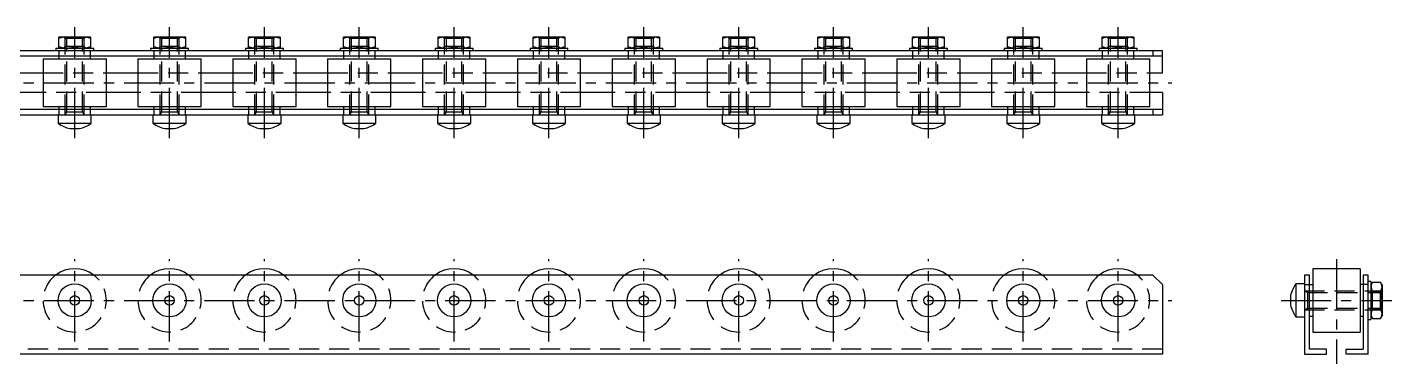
# Model space of a CAD drawing. Extents: x -3 to 881, y -8 to 113.
# Drawn here: x 449 to 880.5, y 7 to 113.2 of the extents above; entities that cross this region are included whole.
import ezdxf

# ---------------------------------------------------------------- set-up
doc = ezdxf.new("R2010")
doc.units = 0
doc.header["$LTSCALE"] = 0.5
doc.linetypes.add('CENTER', pattern=[50.8, 31.75, -6.35, 6.35, -6.35])
doc.linetypes.add('DASHED', pattern=[19.05, 12.7, -6.35])
for name, color, linetype in [('MSM_CENTER', 1, 'CENTER'), ('MSM_CONTINUOUS', 7, 'CONTINUOUS'), ('MSM_DASHED', 4, 'DASHED')]:
    doc.layers.add(name, color=color, linetype=linetype)

msp = doc.modelspace()

# ---------------------------------------------------------------- linework, layer by layer
at = {"layer": 'MSM_CENTER'}
for p, q in [((464, 78.24), (464, 113.24)), ((494, 78.24), (494, 113.24)), ((524, 78.24), (524, 113.24)), ((554, 78.24), (554, 113.24)), ((584, 78.24), (584, 113.24)), ((614, 78.24), (614, 113.24)), ((644, 78.24), (644, 113.24)), ((674, 78.24), (674, 113.24)), ((704, 78.24), (704, 113.24)), ((734, 78.24), (734, 113.24)), ((764, 78.24), (764, 113.24)), ((794, 78.24), (794, 113.24)), ((-3, 95.74), (811, 95.74)), ((464, 14), (464, 40)), ((494, 14), (494, 40)), ((524, 14), (524, 40)), ((554, 14), (554, 40)), ((584, 14), (584, 40)), ((614, 14), (614, 40)), ((644, 14), (644, 40)), ((674, 14), (674, 40)), ((704, 14), (704, 40)), ((734, 14), (734, 40)), ((764, 14), (764, 40)), ((794, 14), (794, 40)), ((863.03, 40), (863.03, 7)), ((-3, 27), (811, 27)), ((845.53, 27), (880.53, 27))]:
    msp.add_line(p, q, dxfattribs=at)
at = {"layer": 'MSM_CONTINUOUS'}
for p, q in [((459.1, 110.24), (459, 110.18)), ((459, 106.7), (459, 110.18)), ((459.1, 110.24), (468.9, 110.24)), ((464, 107.14), (464, 109.73)), ((469, 110.18), (468.9, 110.24)), ((469, 110.18), (469, 106.7)), ((489.1, 110.24), (489, 110.18)), ((489, 106.7), (489, 110.18)), ((489.1, 110.24), (498.9, 110.24)), ((494, 107.14), (494, 109.73)), ((499, 110.18), (498.9, 110.24)), ((499, 110.18), (499, 106.7)), ((519.1, 110.24), (519, 110.18)), ((519, 106.7), (519, 110.18)), ((519.1, 110.24), (528.9, 110.24)), ((524, 107.14), (524, 109.73)), ((529, 110.18), (528.9, 110.24)), ((529, 110.18), (529, 106.7)), ((549.1, 110.24), (549, 110.18)), ((549, 106.7), (549, 110.18)), ((549.1, 110.24), (558.9, 110.24)), ((554, 107.14), (554, 109.73)), ((559, 110.18), (558.9, 110.24)), ((559, 110.18), (559, 106.7)), ((579.1, 110.24), (579, 110.18)), ((579, 106.7), (579, 110.18)), ((579.1, 110.24), (588.9, 110.24)), ((584, 107.14), (584, 109.73)), ((589, 110.18), (588.9, 110.24)), ((589, 110.18), (589, 106.7)), ((609.1, 110.24), (609, 110.18)), ((609, 106.7), (609, 110.18)), ((609.1, 110.24), (618.9, 110.24)), ((614, 107.14), (614, 109.73)), ((619, 110.18), (618.9, 110.24)), ((619, 110.18), (619, 106.7)), ((639.1, 110.24), (639, 110.18)), ((639, 106.7), (639, 110.18)), ((639.1, 110.24), (648.9, 110.24)), ((644, 107.14), (644, 109.73)), ((649, 110.18), (648.9, 110.24)), ((649, 110.18), (649, 106.7)), ((669.1, 110.24), (669, 110.18)), ((669, 106.7), (669, 110.18)), ((669.1, 110.24), (678.9, 110.24)), ((674, 107.14), (674, 109.73)), ((679, 110.18), (678.9, 110.24)), ((679, 110.18), (679, 106.7)), ((699.1, 110.24), (699, 110.18)), ((699, 106.7), (699, 110.18)), ((699.1, 110.24), (708.9, 110.24)), ((704, 107.14), (704, 109.73)), ((709, 110.18), (708.9, 110.24)), ((709, 110.18), (709, 106.7)), ((729.1, 110.24), (729, 110.18)), ((729, 106.7), (729, 110.18)), ((729.1, 110.24), (738.9, 110.24)), ((734, 107.14), (734, 109.73)), ((739, 110.18), (738.9, 110.24)), ((739, 110.18), (739, 106.7)), ((759.1, 110.24), (759, 110.18)), ((759, 106.7), (759, 110.18)), ((759.1, 110.24), (768.9, 110.24)), ((764, 107.14), (764, 109.73)), ((769, 110.18), (768.9, 110.24)), ((769, 110.18), (769, 106.7)), ((789.1, 110.24), (789, 110.18)), ((789, 106.7), (789, 110.18)), ((789.1, 110.24), (798.9, 110.24)), ((794, 107.14), (794, 109.73)), ((799, 110.18), (798.9, 110.24)), ((799, 110.18), (799, 106.7)), ((808, 105.84), (0, 105.84)), ((0, 104.24), (808, 104.24)), ((458, 106.64), (458, 105.84)), ((458, 106.64), (470, 106.64)), ((459, 106.7), (459.1, 106.64)), ((459, 104.24), (459, 103.24)), ((468.9, 106.64), (469, 106.7)), ((469, 103.24), (469, 104.24)), ((470, 105.84), (470, 106.64)), ((488, 106.64), (488, 105.84)), ((488, 106.64), (500, 106.64)), ((489, 106.7), (489.1, 106.64)), ((489, 104.24), (489, 103.24)), ((498.9, 106.64), (499, 106.7)), ((499, 103.24), (499, 104.24)), ((500, 105.84), (500, 106.64)), ((518, 106.64), (518, 105.84)), ((518, 106.64), (530, 106.64)), ((519, 106.7), (519.1, 106.64)), ((519, 104.24), (519, 103.24)), ((528.9, 106.64), (529, 106.7)), ((529, 103.24), (529, 104.24)), ((530, 105.84), (530, 106.64)), ((548, 106.64), (548, 105.84)), ((548, 106.64), (560, 106.64)), ((549, 106.7), (549.1, 106.64)), ((549, 104.24), (549, 103.24)), ((558.9, 106.64), (559, 106.7)), ((559, 103.24), (559, 104.24)), ((560, 105.84), (560, 106.64)), ((578, 106.64), (578, 105.84)), ((578, 106.64), (590, 106.64)), ((579, 106.7), (579.1, 106.64)), ((579, 104.24), (579, 103.24)), ((588.9, 106.64), (589, 106.7)), ((589, 103.24), (589, 104.24)), ((590, 105.84), (590, 106.64)), ((608, 106.64), (608, 105.84)), ((608, 106.64), (620, 106.64)), ((609, 106.7), (609.1, 106.64)), ((609, 104.24), (609, 103.24)), ((618.9, 106.64), (619, 106.7)), ((619, 103.24), (619, 104.24)), ((620, 105.84), (620, 106.64)), ((638, 106.64), (638, 105.84)), ((638, 106.64), (650, 106.64)), ((639, 106.7), (639.1, 106.64)), ((639, 104.24), (639, 103.24)), ((648.9, 106.64), (649, 106.7)), ((649, 103.24), (649, 104.24)), ((650, 105.84), (650, 106.64)), ((668, 106.64), (668, 105.84)), ((668, 106.64), (680, 106.64)), ((669, 106.7), (669.1, 106.64)), ((669, 104.24), (669, 103.24)), ((678.9, 106.64), (679, 106.7)), ((679, 103.24), (679, 104.24)), ((680, 105.84), (680, 106.64)), ((698, 106.64), (698, 105.84)), ((698, 106.64), (710, 106.64)), ((699, 106.7), (699.1, 106.64)), ((699, 104.24), (699, 103.24)), ((708.9, 106.64), (709, 106.7)), ((709, 103.24), (709, 104.24)), ((710, 105.84), (710, 106.64)), ((728, 106.64), (728, 105.84)), ((728, 106.64), (740, 106.64)), ((729, 106.7), (729.1, 106.64)), ((729, 104.24), (729, 103.24)), ((738.9, 106.64), (739, 106.7)), ((739, 103.24), (739, 104.24)), ((740, 105.84), (740, 106.64)), ((758, 106.64), (758, 105.84)), ((758, 106.64), (770, 106.64)), ((759, 106.7), (759.1, 106.64)), ((759, 104.24), (759, 103.24)), ((768.9, 106.64), (769, 106.7)), ((769, 103.24), (769, 104.24)), ((770, 105.84), (770, 106.64)), ((788, 106.64), (788, 105.84)), ((788, 106.64), (800, 106.64)), ((789, 106.7), (789.1, 106.64)), ((789, 104.24), (789, 103.24)), ((798.9, 106.64), (799, 106.7)), ((799, 103.24), (799, 104.24)), ((800, 105.84), (800, 106.64)), ((805, 105.84), (805, 104.24)), ((808, 98.84), (808, 105.84)), ((454, 103.24), (454, 88.24)), ((454, 103.24), (474, 103.24)), ((474, 88.24), (474, 103.24)), ((484, 103.24), (484, 88.24)), ((484, 103.24), (504, 103.24)), ((504, 88.24), (504, 103.24)), ((514, 103.24), (514, 88.24)), ((514, 103.24), (534, 103.24)), ((534, 88.24), (534, 103.24)), ((544, 103.24), (544, 88.24)), ((544, 103.24), (564, 103.24)), ((564, 88.24), (564, 103.24)), ((574, 103.24), (574, 88.24)), ((574, 103.24), (594, 103.24)), ((594, 88.24), (594, 103.24)), ((604, 103.24), (604, 88.24)), ((604, 103.24), (624, 103.24)), ((624, 88.24), (624, 103.24)), ((634, 103.24), (634, 88.24)), ((634, 103.24), (654, 103.24)), ((654, 88.24), (654, 103.24)), ((664, 103.24), (664, 88.24)), ((664, 103.24), (684, 103.24)), ((684, 88.24), (684, 103.24)), ((694, 103.24), (694, 88.24)), ((694, 103.24), (714, 103.24)), ((714, 88.24), (714, 103.24)), ((724, 103.24), (724, 88.24)), ((724, 103.24), (744, 103.24)), ((744, 88.24), (744, 103.24)), ((754, 103.24), (754, 88.24)), ((754, 103.24), (774, 103.24)), ((774, 88.24), (774, 103.24)), ((784, 103.24), (784, 88.24)), ((784, 103.24), (804, 103.24)), ((804, 88.24), (804, 103.24)), ((444, 98.84), (454, 98.84)), ((474, 98.84), (484, 98.84)), ((504, 98.84), (514, 98.84)), ((534, 98.84), (544, 98.84)), ((564, 98.84), (574, 98.84)), ((594, 98.84), (604, 98.84)), ((624, 98.84), (634, 98.84)), ((654, 98.84), (664, 98.84)), ((684, 98.84), (694, 98.84)), ((714, 98.84), (724, 98.84)), ((744, 98.84), (754, 98.84)), ((774, 98.84), (784, 98.84)), ((804, 98.84), (808, 98.84)), ((454, 92.64), (444, 92.64)), ((484, 92.64), (474, 92.64)), ((514, 92.64), (504, 92.64)), ((544, 92.64), (534, 92.64)), ((574, 92.64), (564, 92.64)), ((604, 92.64), (594, 92.64)), ((634, 92.64), (624, 92.64)), ((664, 92.64), (654, 92.64)), ((694, 92.64), (684, 92.64)), ((724, 92.64), (714, 92.64)), ((754, 92.64), (744, 92.64)), ((784, 92.64), (774, 92.64)), ((808, 92.64), (804, 92.64)), ((808, 92.64), (808, 85.64)), ((808, 87.24), (0, 87.24)), ((454, 88.24), (474, 88.24)), ((459, 88.24), (459, 87.24)), ((469, 87.24), (469, 88.24)), ((484, 88.24), (504, 88.24)), ((489, 88.24), (489, 87.24)), ((499, 87.24), (499, 88.24)), ((514, 88.24), (534, 88.24)), ((519, 88.24), (519, 87.24)), ((529, 87.24), (529, 88.24)), ((544, 88.24), (564, 88.24)), ((549, 88.24), (549, 87.24)), ((559, 87.24), (559, 88.24)), ((574, 88.24), (594, 88.24)), ((579, 88.24), (579, 87.24)), ((589, 87.24), (589, 88.24)), ((604, 88.24), (624, 88.24)), ((609, 88.24), (609, 87.24)), ((619, 87.24), (619, 88.24)), ((634, 88.24), (654, 88.24)), ((639, 88.24), (639, 87.24)), ((649, 87.24), (649, 88.24)), ((664, 88.24), (684, 88.24)), ((669, 88.24), (669, 87.24)), ((679, 87.24), (679, 88.24)), ((694, 88.24), (714, 88.24)), ((699, 88.24), (699, 87.24)), ((709, 87.24), (709, 88.24)), ((724, 88.24), (744, 88.24)), ((729, 88.24), (729, 87.24)), ((739, 87.24), (739, 88.24)), ((754, 88.24), (774, 88.24)), ((759, 88.24), (759, 87.24)), ((769, 87.24), (769, 88.24)), ((784, 88.24), (804, 88.24)), ((789, 88.24), (789, 87.24)), ((799, 87.24), (799, 88.24)), ((805, 87.24), (805, 85.64)), ((0, 85.64), (808, 85.64)), ((458.75, 85.64), (458.75, 82.93)), ((458.75, 82.93), (469.25, 82.93)), ((469.25, 82.93), (469.25, 85.64)), ((488.75, 85.64), (488.75, 82.93)), ((488.75, 82.93), (499.25, 82.93)), ((499.25, 82.93), (499.25, 85.64)), ((518.75, 85.64), (518.75, 82.93)), ((518.75, 82.93), (529.25, 82.93)), ((529.25, 82.93), (529.25, 85.64)), ((548.75, 85.64), (548.75, 82.93)), ((548.75, 82.93), (559.25, 82.93)), ((559.25, 82.93), (559.25, 85.64)), ((578.75, 85.64), (578.75, 82.93)), ((578.75, 82.93), (589.25, 82.93)), ((589.25, 82.93), (589.25, 85.64)), ((608.75, 85.64), (608.75, 82.93)), ((608.75, 82.93), (619.25, 82.93)), ((619.25, 82.93), (619.25, 85.64)), ((638.75, 85.64), (638.75, 82.93)), ((638.75, 82.93), (649.25, 82.93)), ((649.25, 82.93), (649.25, 85.64)), ((668.75, 85.64), (668.75, 82.93)), ((668.75, 82.93), (679.25, 82.93)), ((679.25, 82.93), (679.25, 85.64)), ((698.75, 85.64), (698.75, 82.93)), ((698.75, 82.93), (709.25, 82.93)), ((709.25, 82.93), (709.25, 85.64)), ((728.75, 85.64), (728.75, 82.93)), ((728.75, 82.93), (739.25, 82.93)), ((739.25, 82.93), (739.25, 85.64)), ((758.75, 85.64), (758.75, 82.93)), ((758.75, 82.93), (769.25, 82.93)), ((769.25, 82.93), (769.25, 85.64)), ((788.75, 85.64), (788.75, 82.93)), ((788.75, 82.93), (799.25, 82.93)), ((799.25, 82.93), (799.25, 85.64)), ((462.51, 81.24), (465.49, 81.24)), ((492.51, 81.24), (495.49, 81.24)), ((522.51, 81.24), (525.49, 81.24)), ((552.51, 81.24), (555.49, 81.24)), ((582.51, 81.24), (585.49, 81.24)), ((612.51, 81.24), (615.49, 81.24)), ((642.51, 81.24), (645.49, 81.24)), ((672.51, 81.24), (675.49, 81.24)), ((702.51, 81.24), (705.49, 81.24)), ((732.51, 81.24), (735.49, 81.24)), ((762.51, 81.24), (765.49, 81.24)), ((792.51, 81.24), (795.49, 81.24)), ((805, 35), (3, 35)), ((805, 35), (808, 32)), ((854.53, 35), (852.93, 35)), ((852.93, 35), (852.93, 10)), ((854.53, 11.6), (854.53, 35)), ((855.53, 37), (855.53, 17)), ((870.53, 37), (855.53, 37)), ((870.53, 37), (870.53, 17)), ((871.53, 35), (871.53, 11.6)), ((873.13, 35), (871.53, 35)), ((873.13, 10), (873.13, 35)), ((808, 32), (808, 10)), ((850.22, 32.25), (850.22, 21.75)), ((852.93, 32.25), (850.22, 32.25)), ((852.93, 32), (855.53, 32)), ((873.13, 32), (870.53, 32)), ((873.93, 33), (873.13, 33)), ((873.93, 33), (873.93, 21)), ((874.43, 32.77), (873.93, 31.9)), ((874.43, 32.77), (877.02, 32.77)), ((877.53, 31.9), (877.02, 32.77)), ((877.53, 31.9), (877.53, 22.1)), ((848.53, 28.49), (848.53, 25.51)), ((874.43, 29.89), (877.02, 29.89)), ((850.22, 21.75), (852.93, 21.75)), ((854.53, 22), (855.53, 22)), ((870.53, 22), (871.53, 22)), ((873.93, 22.1), (874.43, 21.23)), ((874.43, 24.11), (877.02, 24.11)), ((877.02, 21.23), (877.53, 22.1)), ((873.13, 21), (873.93, 21)), ((874.43, 21.23), (877.02, 21.23)), ((855.53, 17), (870.53, 17)), ((808, 10), (0, 10)), ((852.93, 10), (859.93, 10)), ((859.93, 11.6), (854.53, 11.6)), ((859.93, 10), (859.93, 11.6)), ((866.13, 11.6), (871.53, 11.6)), ((866.13, 10), (866.13, 11.6)), ((873.13, 10), (866.13, 10))]:
    msp.add_line(p, q, dxfattribs=at)
for centre, radius in [((464, 27), 5.25), ((494, 27), 5.25), ((524, 27), 5.25), ((554, 27), 5.25), ((584, 27), 5.25), ((614, 27), 5.25), ((644, 27), 5.25), ((674, 27), 5.25), ((704, 27), 5.25), ((734, 27), 5.25), ((764, 27), 5.25), ((794, 27), 5.25), ((464, 27), 1.49), ((494, 27), 1.49), ((524, 27), 1.49), ((554, 27), 1.49), ((584, 27), 1.49), ((614, 27), 1.49), ((644, 27), 1.49), ((674, 27), 1.49), ((704, 27), 1.49), ((734, 27), 1.49), ((764, 27), 1.49), ((794, 27), 1.49)]:
    msp.add_circle(centre, radius, dxfattribs=at)
for centre, radius, start, end in [((461.5, 102.81), 7.37, 70.1592, 109.8408), ((466.5, 102.81), 7.37, 70.1592, 109.8408), ((491.5, 102.81), 7.37, 70.1592, 109.8408), ((496.5, 102.81), 7.37, 70.1592, 109.8408), ((521.5, 102.81), 7.37, 70.1592, 109.8408), ((526.5, 102.81), 7.37, 70.1592, 109.8408), ((551.5, 102.81), 7.37, 70.1592, 109.8408), ((556.5, 102.81), 7.37, 70.1592, 109.8408), ((581.5, 102.81), 7.37, 70.1592, 109.8408), ((586.5, 102.81), 7.37, 70.1592, 109.8408), ((611.5, 102.81), 7.37, 70.1592, 109.8408), ((616.5, 102.81), 7.37, 70.1592, 109.8408), ((641.5, 102.81), 7.37, 70.1592, 109.8408), ((646.5, 102.81), 7.37, 70.1592, 109.8408), ((671.5, 102.81), 7.37, 70.1592, 109.8408), ((676.5, 102.81), 7.37, 70.1592, 109.8408), ((701.5, 102.81), 7.37, 70.1592, 109.8408), ((706.5, 102.81), 7.37, 70.1592, 109.8408), ((731.5, 102.81), 7.37, 70.1592, 109.8408), ((736.5, 102.81), 7.37, 70.1592, 109.8408), ((761.5, 102.81), 7.37, 70.1592, 109.8408), ((766.5, 102.81), 7.37, 70.1592, 109.8408), ((791.5, 102.81), 7.37, 70.1592, 109.8408), ((796.5, 102.81), 7.37, 70.1592, 109.8408), ((461.5, 114.07), 7.37, 250.1592, 289.8408), ((466.5, 114.07), 7.37, 250.1592, 289.8408), ((491.5, 114.07), 7.37, 250.1592, 289.8408), ((496.5, 114.07), 7.37, 250.1592, 289.8408), ((521.5, 114.07), 7.37, 250.1592, 289.8408), ((526.5, 114.07), 7.37, 250.1592, 289.8408), ((551.5, 114.07), 7.37, 250.1592, 289.8408), ((556.5, 114.07), 7.37, 250.1592, 289.8408), ((581.5, 114.07), 7.37, 250.1592, 289.8408), ((586.5, 114.07), 7.37, 250.1592, 289.8408), ((611.5, 114.07), 7.37, 250.1592, 289.8408), ((616.5, 114.07), 7.37, 250.1592, 289.8408), ((641.5, 114.07), 7.37, 250.1592, 289.8408), ((646.5, 114.07), 7.37, 250.1592, 289.8408), ((671.5, 114.07), 7.37, 250.1592, 289.8408), ((676.5, 114.07), 7.37, 250.1592, 289.8408), ((701.5, 114.07), 7.37, 250.1592, 289.8408), ((706.5, 114.07), 7.37, 250.1592, 289.8408), ((731.5, 114.07), 7.37, 250.1592, 289.8408), ((736.5, 114.07), 7.37, 250.1592, 289.8408), ((761.5, 114.07), 7.37, 250.1592, 289.8408), ((766.5, 114.07), 7.37, 250.1592, 289.8408), ((791.5, 114.07), 7.37, 250.1592, 289.8408), ((796.5, 114.07), 7.37, 250.1592, 289.8408), ((465.54, 92.97), 12.12, 235.9445, 255.5214), ((462.46, 92.97), 12.12, 284.4786, 304.0555), ((495.54, 92.97), 12.12, 235.9445, 255.5214), ((492.46, 92.97), 12.12, 284.4786, 304.0555), ((525.54, 92.97), 12.12, 235.9445, 255.5214), ((522.46, 92.97), 12.12, 284.4786, 304.0555), ((555.54, 92.97), 12.12, 235.9445, 255.5214), ((552.46, 92.97), 12.12, 284.4786, 304.0555), ((585.54, 92.97), 12.12, 235.9445, 255.5214), ((582.46, 92.97), 12.12, 284.4786, 304.0555), ((615.54, 92.97), 12.12, 235.9445, 255.5214), ((612.46, 92.97), 12.12, 284.4786, 304.0555), ((645.54, 92.97), 12.12, 235.9445, 255.5214), ((642.46, 92.97), 12.12, 284.4786, 304.0555), ((675.54, 92.97), 12.12, 235.9445, 255.5214), ((672.46, 92.97), 12.12, 284.4786, 304.0555), ((705.54, 92.97), 12.12, 235.9445, 255.5214), ((702.46, 92.97), 12.12, 284.4786, 304.0555), ((735.54, 92.97), 12.12, 235.9445, 255.5214), ((732.46, 92.97), 12.12, 284.4786, 304.0555), ((765.54, 92.97), 12.12, 235.9445, 255.5214), ((762.46, 92.97), 12.12, 284.4786, 304.0555), ((795.54, 92.97), 12.12, 235.9445, 255.5214), ((792.46, 92.97), 12.12, 284.4786, 304.0555), ((464, 27), 10, 53.1301, 126.8699), ((494, 27), 10, 53.1301, 126.8699), ((524, 27), 10, 53.1301, 126.8699), ((554, 27), 10, 53.1301, 126.8699), ((584, 27), 10, 53.1301, 126.8699), ((614, 27), 10, 53.1301, 126.8699), ((644, 27), 10, 53.1301, 126.8699), ((674, 27), 10, 53.1301, 126.8699), ((704, 27), 10, 53.1301, 126.8699), ((734, 27), 10, 53.1301, 126.8699), ((764, 27), 10, 53.1301, 126.8699), ((794, 27), 10, 53.1301, 126.8699), ((860.26, 25.46), 12.12, 145.9445, 165.5214), ((876.54, 31.33), 2.56, 154.3574, 214.3573), ((874.91, 31.33), 2.56, 325.6427, 25.6426), ((883.59, 27), 9.61, 162.5124, 197.4876), ((867.86, 27), 9.61, 342.5124, 17.4876), ((860.26, 28.54), 12.12, 194.4786, 214.0555), ((876.54, 22.67), 2.56, 145.6427, 205.6426), ((874.91, 22.67), 2.56, 334.3574, 34.3573)]:
    msp.add_arc(centre, radius, start, end, dxfattribs=at)
at = {"layer": 'MSM_DASHED'}
for p, q in [((460.46, 110.24), (461, 109.7)), ((461.54, 110.24), (461, 109.7)), ((467, 109.7), (461, 109.7)), ((461, 85.64), (461, 109.7)), ((461.54, 86.58), (461.54, 110.24)), ((466.46, 110.24), (467, 109.7)), ((466.46, 86.58), (466.46, 110.24)), ((467.54, 110.24), (467, 109.7)), ((467, 85.64), (467, 109.7)), ((490.46, 110.24), (491, 109.7)), ((491.54, 110.24), (491, 109.7)), ((497, 109.7), (491, 109.7)), ((491, 85.64), (491, 109.7)), ((491.54, 86.58), (491.54, 110.24)), ((496.46, 110.24), (497, 109.7)), ((496.46, 86.58), (496.46, 110.24)), ((497.54, 110.24), (497, 109.7)), ((497, 85.64), (497, 109.7)), ((520.46, 110.24), (521, 109.7)), ((521.54, 110.24), (521, 109.7)), ((527, 109.7), (521, 109.7)), ((521, 85.64), (521, 109.7)), ((521.54, 86.58), (521.54, 110.24)), ((526.46, 110.24), (527, 109.7)), ((526.46, 86.58), (526.46, 110.24)), ((527.54, 110.24), (527, 109.7)), ((527, 85.64), (527, 109.7)), ((550.46, 110.24), (551, 109.7)), ((551.54, 110.24), (551, 109.7)), ((557, 109.7), (551, 109.7)), ((551, 85.64), (551, 109.7)), ((551.54, 86.58), (551.54, 110.24)), ((556.46, 110.24), (557, 109.7)), ((556.46, 86.58), (556.46, 110.24)), ((557.54, 110.24), (557, 109.7)), ((557, 85.64), (557, 109.7)), ((580.46, 110.24), (581, 109.7)), ((581.54, 110.24), (581, 109.7)), ((587, 109.7), (581, 109.7)), ((581, 85.64), (581, 109.7)), ((581.54, 86.58), (581.54, 110.24)), ((586.46, 110.24), (587, 109.7)), ((586.46, 86.58), (586.46, 110.24)), ((587.54, 110.24), (587, 109.7)), ((587, 85.64), (587, 109.7)), ((610.46, 110.24), (611, 109.7)), ((611.54, 110.24), (611, 109.7)), ((617, 109.7), (611, 109.7)), ((611, 85.64), (611, 109.7)), ((611.54, 86.58), (611.54, 110.24)), ((616.46, 110.24), (617, 109.7)), ((616.46, 86.58), (616.46, 110.24)), ((617.54, 110.24), (617, 109.7)), ((617, 85.64), (617, 109.7)), ((640.46, 110.24), (641, 109.7)), ((641.54, 110.24), (641, 109.7)), ((647, 109.7), (641, 109.7)), ((641, 85.64), (641, 109.7)), ((641.54, 86.58), (641.54, 110.24)), ((646.46, 110.24), (647, 109.7)), ((646.46, 86.58), (646.46, 110.24)), ((647.54, 110.24), (647, 109.7)), ((647, 85.64), (647, 109.7)), ((670.46, 110.24), (671, 109.7)), ((671.54, 110.24), (671, 109.7)), ((677, 109.7), (671, 109.7)), ((671, 85.64), (671, 109.7)), ((671.54, 86.58), (671.54, 110.24)), ((676.46, 110.24), (677, 109.7)), ((676.46, 86.58), (676.46, 110.24)), ((677.54, 110.24), (677, 109.7)), ((677, 85.64), (677, 109.7)), ((700.46, 110.24), (701, 109.7)), ((701.54, 110.24), (701, 109.7)), ((707, 109.7), (701, 109.7)), ((701, 85.64), (701, 109.7)), ((701.54, 86.58), (701.54, 110.24)), ((706.46, 110.24), (707, 109.7)), ((706.46, 86.58), (706.46, 110.24)), ((707.54, 110.24), (707, 109.7)), ((707, 85.64), (707, 109.7)), ((730.46, 110.24), (731, 109.7)), ((731.54, 110.24), (731, 109.7)), ((737, 109.7), (731, 109.7)), ((731, 85.64), (731, 109.7)), ((731.54, 86.58), (731.54, 110.24)), ((736.46, 110.24), (737, 109.7)), ((736.46, 86.58), (736.46, 110.24)), ((737.54, 110.24), (737, 109.7)), ((737, 85.64), (737, 109.7)), ((760.46, 110.24), (761, 109.7)), ((761.54, 110.24), (761, 109.7)), ((767, 109.7), (761, 109.7)), ((761, 85.64), (761, 109.7)), ((761.54, 86.58), (761.54, 110.24)), ((766.46, 110.24), (767, 109.7)), ((766.46, 86.58), (766.46, 110.24)), ((767.54, 110.24), (767, 109.7)), ((767, 85.64), (767, 109.7)), ((790.46, 110.24), (791, 109.7)), ((791.54, 110.24), (791, 109.7)), ((797, 109.7), (791, 109.7)), ((791, 85.64), (791, 109.7)), ((791.54, 86.58), (791.54, 110.24)), ((796.46, 110.24), (797, 109.7)), ((796.46, 86.58), (796.46, 110.24)), ((797.54, 110.24), (797, 109.7)), ((797, 85.64), (797, 109.7)), ((459, 105.84), (459, 104.24)), ((460.46, 106.64), (461, 107.18)), ((467, 107.18), (461, 107.18)), ((467.54, 106.64), (467, 107.18)), ((469, 104.24), (469, 105.84)), ((489, 105.84), (489, 104.24)), ((490.46, 106.64), (491, 107.18)), ((497, 107.18), (491, 107.18)), ((497.54, 106.64), (497, 107.18)), ((499, 104.24), (499, 105.84)), ((519, 105.84), (519, 104.24)), ((520.46, 106.64), (521, 107.18)), ((527, 107.18), (521, 107.18)), ((527.54, 106.64), (527, 107.18)), ((529, 104.24), (529, 105.84)), ((549, 105.84), (549, 104.24)), ((550.46, 106.64), (551, 107.18)), ((557, 107.18), (551, 107.18)), ((557.54, 106.64), (557, 107.18)), ((559, 104.24), (559, 105.84)), ((579, 105.84), (579, 104.24)), ((580.46, 106.64), (581, 107.18)), ((587, 107.18), (581, 107.18)), ((587.54, 106.64), (587, 107.18)), ((589, 104.24), (589, 105.84)), ((609, 105.84), (609, 104.24)), ((610.46, 106.64), (611, 107.18)), ((617, 107.18), (611, 107.18)), ((617.54, 106.64), (617, 107.18)), ((619, 104.24), (619, 105.84)), ((639, 105.84), (639, 104.24)), ((640.46, 106.64), (641, 107.18)), ((647, 107.18), (641, 107.18)), ((647.54, 106.64), (647, 107.18)), ((649, 104.24), (649, 105.84)), ((669, 105.84), (669, 104.24)), ((670.46, 106.64), (671, 107.18)), ((677, 107.18), (671, 107.18)), ((677.54, 106.64), (677, 107.18)), ((679, 104.24), (679, 105.84)), ((699, 105.84), (699, 104.24)), ((700.46, 106.64), (701, 107.18)), ((707, 107.18), (701, 107.18)), ((707.54, 106.64), (707, 107.18)), ((709, 104.24), (709, 105.84)), ((729, 105.84), (729, 104.24)), ((730.46, 106.64), (731, 107.18)), ((737, 107.18), (731, 107.18)), ((737.54, 106.64), (737, 107.18)), ((739, 104.24), (739, 105.84)), ((759, 105.84), (759, 104.24)), ((760.46, 106.64), (761, 107.18)), ((767, 107.18), (761, 107.18)), ((767.54, 106.64), (767, 107.18)), ((769, 104.24), (769, 105.84)), ((789, 105.84), (789, 104.24)), ((790.46, 106.64), (791, 107.18)), ((797, 107.18), (791, 107.18)), ((797.54, 106.64), (797, 107.18)), ((799, 104.24), (799, 105.84)), ((454, 98.84), (474, 98.84)), ((484, 98.84), (504, 98.84)), ((514, 98.84), (534, 98.84)), ((544, 98.84), (564, 98.84)), ((574, 98.84), (594, 98.84)), ((604, 98.84), (624, 98.84)), ((634, 98.84), (654, 98.84)), ((664, 98.84), (684, 98.84)), ((694, 98.84), (714, 98.84)), ((724, 98.84), (744, 98.84)), ((754, 98.84), (774, 98.84)), ((784, 98.84), (804, 98.84)), ((474, 92.64), (454, 92.64)), ((504, 92.64), (484, 92.64)), ((534, 92.64), (514, 92.64)), ((564, 92.64), (544, 92.64)), ((594, 92.64), (574, 92.64)), ((624, 92.64), (604, 92.64)), ((654, 92.64), (634, 92.64)), ((684, 92.64), (664, 92.64)), ((714, 92.64), (694, 92.64)), ((744, 92.64), (724, 92.64)), ((774, 92.64), (754, 92.64)), ((804, 92.64), (784, 92.64)), ((459, 87.24), (459, 85.64)), ((461, 86.58), (467, 86.58)), ((461, 85.64), (461.54, 86.58)), ((467, 85.64), (466.46, 86.58)), ((469, 85.64), (469, 87.24)), ((489, 87.24), (489, 85.64)), ((491, 86.58), (497, 86.58)), ((491, 85.64), (491.54, 86.58)), ((497, 85.64), (496.46, 86.58)), ((499, 85.64), (499, 87.24)), ((519, 87.24), (519, 85.64)), ((521, 86.58), (527, 86.58)), ((521, 85.64), (521.54, 86.58)), ((527, 85.64), (526.46, 86.58)), ((529, 85.64), (529, 87.24)), ((549, 87.24), (549, 85.64)), ((551, 86.58), (557, 86.58)), ((551, 85.64), (551.54, 86.58)), ((557, 85.64), (556.46, 86.58)), ((559, 85.64), (559, 87.24)), ((579, 87.24), (579, 85.64)), ((581, 86.58), (587, 86.58)), ((581, 85.64), (581.54, 86.58)), ((587, 85.64), (586.46, 86.58)), ((589, 85.64), (589, 87.24)), ((609, 87.24), (609, 85.64)), ((611, 86.58), (617, 86.58)), ((611, 85.64), (611.54, 86.58)), ((617, 85.64), (616.46, 86.58)), ((619, 85.64), (619, 87.24)), ((639, 87.24), (639, 85.64)), ((641, 86.58), (647, 86.58)), ((641, 85.64), (641.54, 86.58)), ((647, 85.64), (646.46, 86.58)), ((649, 85.64), (649, 87.24)), ((669, 87.24), (669, 85.64)), ((671, 86.58), (677, 86.58)), ((671, 85.64), (671.54, 86.58)), ((677, 85.64), (676.46, 86.58)), ((679, 85.64), (679, 87.24)), ((699, 87.24), (699, 85.64)), ((701, 86.58), (707, 86.58)), ((701, 85.64), (701.54, 86.58)), ((707, 85.64), (706.46, 86.58)), ((709, 85.64), (709, 87.24)), ((729, 87.24), (729, 85.64)), ((731, 86.58), (737, 86.58)), ((731, 85.64), (731.54, 86.58)), ((737, 85.64), (736.46, 86.58)), ((739, 85.64), (739, 87.24)), ((759, 87.24), (759, 85.64)), ((761, 86.58), (767, 86.58)), ((761, 85.64), (761.54, 86.58)), ((767, 85.64), (766.46, 86.58)), ((769, 85.64), (769, 87.24)), ((789, 87.24), (789, 85.64)), ((791, 86.58), (797, 86.58)), ((791, 85.64), (791.54, 86.58)), ((797, 85.64), (796.46, 86.58)), ((799, 85.64), (799, 87.24)), ((873.93, 30.54), (874.47, 30)), ((877.53, 30.54), (876.99, 30)), ((852.93, 30), (876.99, 30)), ((852.93, 30), (853.86, 29.46)), ((853.86, 30), (853.86, 24)), ((853.86, 29.46), (877.53, 29.46)), ((874.47, 24), (874.47, 30)), ((876.99, 24), (876.99, 30)), ((877.53, 29.46), (876.99, 30)), ((852.93, 24), (853.86, 24.54)), ((852.93, 24), (876.99, 24)), ((853.86, 24.54), (877.53, 24.54)), ((873.93, 23.46), (874.47, 24)), ((877.53, 24.54), (876.99, 24)), ((877.53, 23.46), (876.99, 24)), ((808, 11.6), (0, 11.6))]:
    msp.add_line(p, q, dxfattribs=at)
for centre in [(464, 27), (494, 27), (524, 27), (554, 27), (584, 27), (614, 27), (644, 27), (674, 27), (704, 27), (734, 27), (764, 27), (794, 27)]:
    msp.add_arc(centre, 10, 126.8699, 53.1301, dxfattribs=at)

doc.saveas('drawing.dxf')
